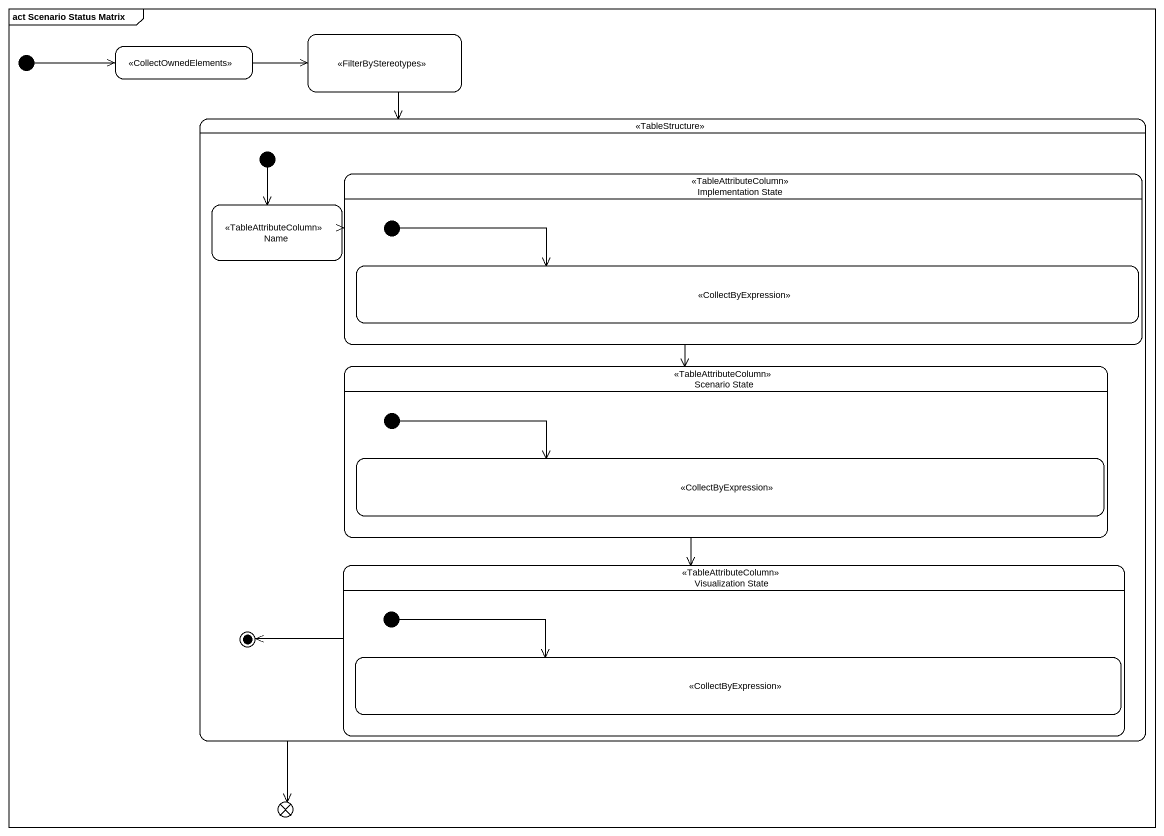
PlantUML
@startuml
mainframe act Scenario Status Matrix
hide empty description
state " " as state1 <<CollectOwnedElements>>
state " " as state2 <<FilterByStereotypes>>
state " " as state3 <<TableStructure>> {
  state "Implementation State" as Implementation_State <<TableAttributeColumn>> {
    state " " as state4 <<CollectByExpression>>
    [*] -right-> state4
  }
  state Name <<TableAttributeColumn>>
  state "Scenario State" as Scenario_State <<TableAttributeColumn>> {
    state " " as state5 <<CollectByExpression>>
    [*] -right-> state5
  }
  state "Visualization State" as Visualization_State <<TableAttributeColumn>> {
    state " " as state6 <<CollectByExpression>>
    [*] -right-> state6
  }
  [*] --> Name
  Visualization_State -left-> [*]
}
state flowfinal1 <<end>>
[*] -right-> state1
state1 -right-> state2
state2 --> state3
state3 --> flowfinal1
Implementation_State --> Scenario_State
Name -right-> Implementation_State
Scenario_State --> Visualization_State
@enduml
